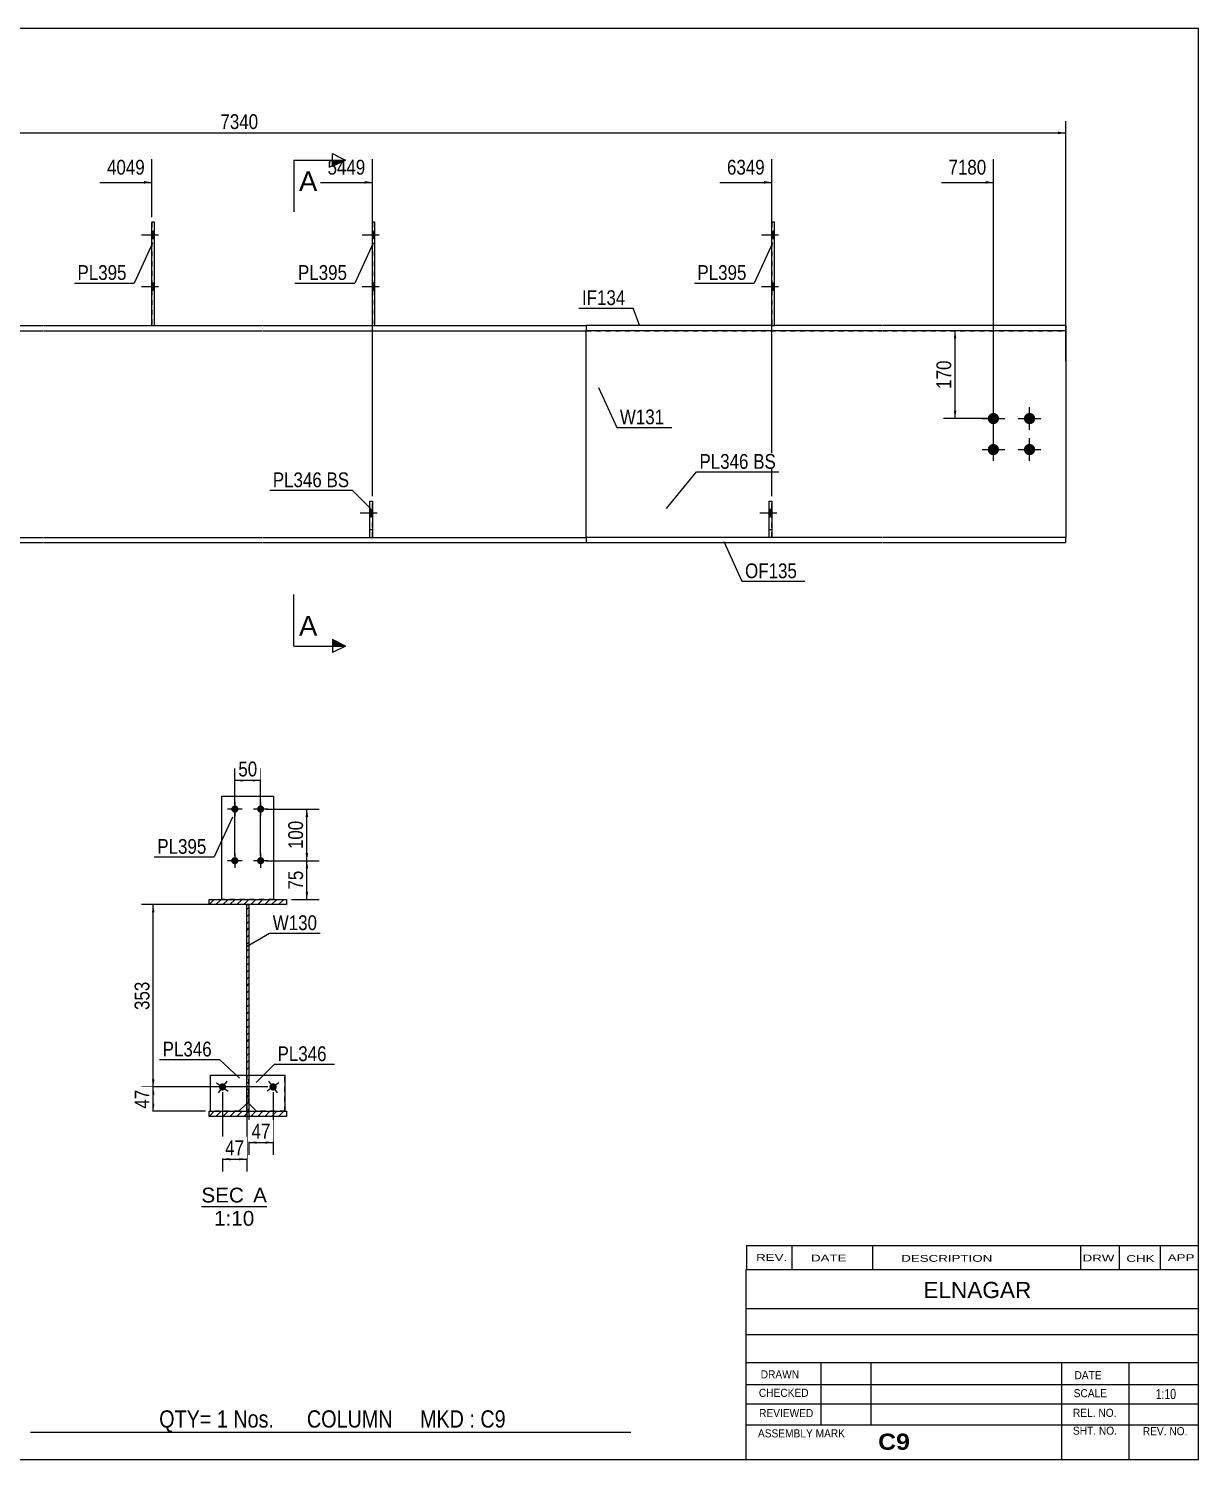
# Model space of a CAD drawing. Header units: millimetres. Extents: x -358 to 44, y -179 to 98.
# Drawn here: x -182.3 to 44.2, y -178.5 to 98.5 of the extents above; entities that cross this region are included whole.
import ezdxf

# ---------------------------------------------------------------- set-up
doc = ezdxf.new("R2010")
doc.units = ezdxf.units.MM
doc.linetypes.add('DXK_LINE_DOT1', pattern=[1.8814, 0.9407, -0.9407])
doc.linetypes.add('DXK_LINE_DOT2', pattern=[3.9198, 1.9599, -1.9599])
doc.styles.add('Arial', font='ARIAL.TTF', dxfattribs={"height": 0.2})
doc.styles.add('Arial Bold', font='ARIALBD.TTF', dxfattribs={"height": 0.2})
doc.styles.add('Arial Narrow', font='ARIALN.TTF', dxfattribs={"height": 0.2})

# ---------------------------------------------------------------- blocks, each defined once
blk = doc.blocks.new('Unknown-624482690-1210')
at = {"color": 5, "linetype": 'Continuous'}
for p, q in [((44.25, 98.49), (-355.75, 98.49)), ((-355.75, 98.49), (-355.75, -178.51)), ((44.25, -178.51), (44.25, 98.49)), ((-355.75, -178.51), (44.25, -178.51))]:
    blk.add_line(p, q, dxfattribs=at)
at = {"color": 174, "linetype": 'Continuous', "style": 'Arial'}
blk.add_text('Tekla structures', height=1.9102, rotation=90, dxfattribs=at).set_placement((-356.25, -178.01))
blk = doc.blocks.new('Unknown-624482690-12 - 1730')
at = {"color": 1, "linetype": 'Continuous'}
blk.add_line((-148.82, -129.52), (-136.13, -129.52), dxfattribs=at)
at = {"color": 0, "linetype": 'Continuous'}
for points in [[(-140.6, -128.77), (-140.6, -125.77), (-148.82, -125.77), (-148.82, -128.77)], [(-136.13, -128.77), (-136.13, -125.77), (-138.8, -125.77), (-138.8, -128.77)], [(-138.59, -133.27), (-138.59, -130.27), (-146.37, -130.27), (-146.37, -133.27)]]:
    blk.add_wipeout(points, dxfattribs=at)
at = {"color": 136, "linetype": 'Continuous', "style": 'Arial'}
for s, height, p in [('SEC', 2.865, (-148.82, -128.77)), ('A', 2.87, (-138.8, -128.77)), ('1:10', 2.865, (-146.37, -133.27))]:
    blk.add_text(s, height=height, dxfattribs=at).set_placement(p)
blk = doc.blocks.new('Part-624482690-1322 - 1262')
at = {"color": 2, "linetype": 'Continuous'}
for p, q in [((-38.35, 41), (-38.35, 61)), ((-37.85, 61), (-38.35, 61)), ((-37.85, 41), (-37.85, 61))]:
    blk.add_line(p, q, dxfattribs=at)
at = {"color": 7, "linetype": 'DXK_LINE_DOT1'}
for p, q in [((-38.35, 61), (-38.35, 41)), ((-37.85, 41), (-37.85, 61)), ((-38.35, 41), (-37.85, 41))]:
    blk.add_line(p, q, dxfattribs=at)
blk = doc.blocks.new('Bolt-624482690-1265 - 1262')
at = {"color": 3, "linetype": 'DXK_LINE_DOT2'}
for p, q in [((-37.4, 4.7), (-40.7, 4.7)), ((-38.35, 5.4), (-38.85, 5.4)), ((-38.35, 4), (-38.85, 4))]:
    blk.add_line(p, q, dxfattribs=at)
blk = doc.blocks.new('Bolt-624482690-1266 - 1262')
at = {"linetype": 'Continuous'}
blk.add_hatch(color=3, dxfattribs=at).paths.add_polyline_path([(-38.35, 4), (-38.35, 5.4), (-38.85, 5.4), (-38.85, 4)])
at = {"color": 3, "linetype": 'Continuous'}
for p, q in [((-37.4, 4.7), (-40.7, 4.7)), ((-38.35, 5.4), (-38.85, 5.4)), ((-38.35, 4), (-38.85, 4))]:
    blk.add_line(p, q, dxfattribs=at)
blk = doc.blocks.new('Bolt-624482690-1267 - 1262')
at = {"linetype": 'Continuous'}
for points in [[(-115.2, 57.8), (-115.2, 59.2), (-115.7, 59.2), (-115.7, 57.8)], [(-115.2, 57.8), (-115.2, 59.2), (-115.7, 59.2), (-115.7, 57.8)], [(-115.2, 47.8), (-115.2, 49.2), (-115.7, 49.2), (-115.7, 47.8)], [(-115.2, 47.8), (-115.2, 49.2), (-115.7, 49.2), (-115.7, 47.8)]]:
    blk.add_hatch(color=3, dxfattribs=at).paths.add_polyline_path(points)
at = {"color": 3, "linetype": 'Continuous'}
for p, q in [((-114.4, 58.5), (-117.7, 58.5)), ((-114.4, 58.5), (-117.7, 58.5)), ((-115.2, 59.2), (-115.7, 59.2)), ((-115.2, 59.2), (-115.7, 59.2)), ((-115.2, 57.8), (-115.7, 57.8)), ((-115.2, 57.8), (-115.7, 57.8)), ((-114.4, 48.5), (-117.7, 48.5)), ((-114.4, 48.5), (-117.7, 48.5)), ((-115.2, 49.2), (-115.7, 49.2)), ((-115.2, 49.2), (-115.7, 49.2)), ((-115.2, 47.8), (-115.7, 47.8)), ((-115.2, 47.8), (-115.7, 47.8))]:
    blk.add_line(p, q, dxfattribs=at)
blk = doc.blocks.new('Bolt-624482690-1268 - 1262')
at = {"linetype": 'Continuous'}
for points in [[(-157.9, 57.8), (-157.9, 59.2), (-158.4, 59.2), (-158.4, 57.8)], [(-157.9, 57.8), (-157.9, 59.2), (-158.4, 59.2), (-158.4, 57.8)], [(-157.9, 47.8), (-157.9, 49.2), (-158.4, 49.2), (-158.4, 47.8)], [(-157.9, 47.8), (-157.9, 49.2), (-158.4, 49.2), (-158.4, 47.8)]]:
    blk.add_hatch(color=3, dxfattribs=at).paths.add_polyline_path(points)
at = {"color": 3, "linetype": 'Continuous'}
for p, q in [((-157.1, 58.5), (-160.4, 58.5)), ((-157.1, 58.5), (-160.4, 58.5)), ((-157.9, 59.2), (-158.4, 59.2)), ((-157.9, 59.2), (-158.4, 59.2)), ((-157.9, 57.8), (-158.4, 57.8)), ((-157.9, 57.8), (-158.4, 57.8)), ((-157.1, 48.5), (-160.4, 48.5)), ((-157.1, 48.5), (-160.4, 48.5)), ((-157.9, 49.2), (-158.4, 49.2)), ((-157.9, 49.2), (-158.4, 49.2)), ((-157.9, 47.8), (-158.4, 47.8)), ((-157.9, 47.8), (-158.4, 47.8))]:
    blk.add_line(p, q, dxfattribs=at)
blk = doc.blocks.new('Bolt-624482690-1269 - 1262')
at = {"color": 3, "linetype": 'DXK_LINE_DOT2'}
for p, q in [((-114.75, 4.7), (-118.05, 4.7)), ((-115.7, 5.4), (-116.2, 5.4)), ((-115.7, 4), (-116.2, 4))]:
    blk.add_line(p, q, dxfattribs=at)
blk = doc.blocks.new('Bolt-624482690-1270 - 1262')
at = {"linetype": 'Continuous'}
blk.add_hatch(color=3, dxfattribs=at).paths.add_polyline_path([(-115.7, 4), (-115.7, 5.4), (-116.2, 5.4), (-116.2, 4)])
at = {"color": 3, "linetype": 'Continuous'}
for p, q in [((-114.75, 4.7), (-118.05, 4.7)), ((-115.7, 5.4), (-116.2, 5.4)), ((-115.7, 4), (-116.2, 4))]:
    blk.add_line(p, q, dxfattribs=at)
blk = doc.blocks.new('Part-624482690-1421 - 1262')
at = {"color": 2, "linetype": 'Continuous'}
for p, q in [((-299.5, 0), (-264.5, 0)), ((-264.4, 0), (-222.15, 0)), ((-222.05, 0), (-179.45, 0)), ((-179.35, 0), (-137.1, 0)), ((-137, 0), (-94.4, 0)), ((-94.3, 0), (-74.3, 0)), ((-74.3, 0), (-74.3, -1)), ((-299.5, -1), (-264.5, -1)), ((-264.4, -1), (-222.15, -1)), ((-222.05, -1), (-179.45, -1)), ((-179.35, -1), (-137.1, -1)), ((-137, -1), (-94.4, -1)), ((-94.3, -1), (-74.3, -1))]:
    blk.add_line(p, q, dxfattribs=at)
at = {"color": 7, "linetype": 'DXK_LINE_DOT1'}
blk.add_line((-299.5, 0), (-299.5, -1), dxfattribs=at)
blk = doc.blocks.new('Bolt-624482690-1490 - 1262')
at = {"linetype": 'Continuous'}
for points in [[(4.55, 24.1, -1), (4.55, 21.9, -1)], [(11.55, 24.1, -1), (11.55, 21.9, -1)], [(4.55, 18.1, -1), (4.55, 15.9, -1)], [(11.55, 18.1, -1), (11.55, 15.9, -1)]]:
    blk.add_hatch(color=3, dxfattribs=at).paths.add_polyline_path(points)
at = {"color": 3, "linetype": 'Continuous'}
for p, q in [((4.55, 20.8), (4.55, 25.2)), ((11.55, 20.8), (11.55, 25.2)), ((2.35, 23), (6.75, 23)), ((9.35, 23), (13.75, 23)), ((2.35, 17), (6.75, 17)), ((4.55, 14.8), (4.55, 19.2)), ((9.35, 17), (13.75, 17)), ((11.55, 14.8), (11.55, 19.2))]:
    blk.add_line(p, q, dxfattribs=at)
blk = doc.blocks.new('Bolt-624482690-1323 - 1262')
at = {"linetype": 'Continuous'}
for points in [[(-37.85, 57.8), (-37.85, 59.2), (-38.35, 59.2), (-38.35, 57.8)], [(-37.85, 57.8), (-37.85, 59.2), (-38.35, 59.2), (-38.35, 57.8)], [(-37.85, 47.8), (-37.85, 49.2), (-38.35, 49.2), (-38.35, 47.8)], [(-37.85, 47.8), (-37.85, 49.2), (-38.35, 49.2), (-38.35, 47.8)]]:
    blk.add_hatch(color=3, dxfattribs=at).paths.add_polyline_path(points)
at = {"color": 3, "linetype": 'Continuous'}
for p, q in [((-37.05, 58.5), (-40.35, 58.5)), ((-37.05, 58.5), (-40.35, 58.5)), ((-37.85, 59.2), (-38.35, 59.2)), ((-37.85, 59.2), (-38.35, 59.2)), ((-37.85, 57.8), (-38.35, 57.8)), ((-37.85, 57.8), (-38.35, 57.8)), ((-37.05, 48.5), (-40.35, 48.5)), ((-37.05, 48.5), (-40.35, 48.5)), ((-37.85, 49.2), (-38.35, 49.2)), ((-37.85, 49.2), (-38.35, 49.2)), ((-37.85, 47.8), (-38.35, 47.8)), ((-37.85, 47.8), (-38.35, 47.8))]:
    blk.add_line(p, q, dxfattribs=at)
blk = doc.blocks.new('Part-624482690-1422 - 1262')
at = {"color": 2, "linetype": 'Continuous'}
for p, q in [((-17.05, 0), (-74.3, 0)), ((-74.3, 0), (-74.3, -1)), ((18.55, 0), (-16.95, 0)), ((18.55, -1), (18.55, 0)), ((-74.3, -1), (-17.05, -1)), ((-16.95, -1), (18.55, -1))]:
    blk.add_line(p, q, dxfattribs=at)
blk = doc.blocks.new('Part-624482690-1444 - 1262')
at = {"color": 2, "linetype": 'Continuous'}
for p, q in [((-74.3, 0), (-74.3, 40)), ((18.55, 40), (18.55, 0))]:
    blk.add_line(p, q, dxfattribs=at)
at = {"color": 7, "linetype": 'DXK_LINE_DOT1'}
for p, q in [((-74.3, 40), (-17.05, 40)), ((-16.95, 40), (18.55, 40)), ((-17.05, 0), (-74.3, 0)), ((18.55, 0), (-16.95, 0))]:
    blk.add_line(p, q, dxfattribs=at)
blk = doc.blocks.new('Part-624482690-1526 - 1262')
at = {"color": 2, "linetype": 'Continuous'}
for p, q in [((-115.7, 41), (-115.7, 61)), ((-115.2, 61), (-115.7, 61)), ((-115.2, 41), (-115.2, 61))]:
    blk.add_line(p, q, dxfattribs=at)
at = {"color": 7, "linetype": 'DXK_LINE_DOT1'}
for p, q in [((-115.7, 61), (-115.7, 41)), ((-115.2, 41), (-115.2, 61)), ((-115.7, 41), (-115.2, 41))]:
    blk.add_line(p, q, dxfattribs=at)
blk = doc.blocks.new('Part-624482690-1466 - 1262')
at = {"color": 2, "linetype": 'Continuous'}
for p, q in [((-299.5, 41), (-264.5, 41)), ((-299.5, 40), (-264.5, 40)), ((-264.4, 41), (-222.15, 41)), ((-264.4, 40), (-222.15, 40)), ((-222.05, 41), (-179.45, 41)), ((-222.05, 40), (-179.45, 40)), ((-179.35, 41), (-137.1, 41)), ((-179.35, 40), (-137.1, 40)), ((-137, 41), (-94.4, 41)), ((-137, 40), (-94.4, 40)), ((-94.3, 41), (-74.3, 41)), ((-94.3, 40), (-74.3, 40)), ((-74.3, 41), (-74.3, 40))]:
    blk.add_line(p, q, dxfattribs=at)
at = {"color": 7, "linetype": 'DXK_LINE_DOT1'}
blk.add_line((-299.5, 41), (-299.5, 40), dxfattribs=at)
blk = doc.blocks.new('Part-624482690-1488 - 1262')
at = {"color": 2, "linetype": 'Continuous'}
for p, q in [((-17.05, 41), (-74.3, 41)), ((-74.3, 41), (-74.3, 40)), ((-17.05, 40), (-74.3, 40)), ((18.55, 41), (-16.95, 41)), ((18.55, 40), (-16.95, 40)), ((18.55, 41), (18.55, 40))]:
    blk.add_line(p, q, dxfattribs=at)
blk = doc.blocks.new('Part-624482690-1536 - 1262')
at = {"color": 7, "linetype": 'DXK_LINE_DOT1'}
blk.add_line((-38.85, 7), (-38.35, 7), dxfattribs=at)
blk = doc.blocks.new('Part-624482690-1506 - 1262')
at = {"color": 7, "linetype": 'DXK_LINE_DOT1'}
for p, q in [((-299.5, 0), (-299.5, 40)), ((-299.5, 40), (-264.5, 40)), ((-264.4, 40), (-222.15, 40)), ((-222.05, 40), (-179.45, 40)), ((-179.35, 40), (-137.1, 40)), ((-137, 40), (-94.4, 40)), ((-94.3, 40), (-74.3, 40)), ((-299.5, 0), (-264.5, 0)), ((-264.4, 0), (-222.15, 0)), ((-222.05, 0), (-201.25, 0)), ((-200.75, 0), (-179.45, 0)), ((-179.35, 0), (-137.1, 0)), ((-137, 0), (-94.4, 0)), ((-94.3, 0), (-74.3, 0))]:
    blk.add_line(p, q, dxfattribs=at)
at = {"color": 2, "linetype": 'Continuous'}
blk.add_line((-74.3, 0), (-74.3, 40), dxfattribs=at)
blk = doc.blocks.new('Part-624482690-1511 - 1262')
at = {"color": 2, "linetype": 'Continuous'}
for p, q in [((-116.2, 7), (-115.7, 7)), ((-116.2, 0), (-116.2, 7)), ((-115.7, 7), (-115.7, 0))]:
    blk.add_line(p, q, dxfattribs=at)
at = {"color": 7, "linetype": 'DXK_LINE_DOT1'}
for p, q in [((-116.2, 0), (-116.2, 7)), ((-115.7, 0), (-115.7, 7)), ((-116.2, 1.5), (-115.7, 1.5))]:
    blk.add_line(p, q, dxfattribs=at)
blk = doc.blocks.new('Part-624482690-1516 - 1262')
at = {"color": 7, "linetype": 'DXK_LINE_DOT1'}
blk.add_line((-116.2, 7), (-115.7, 7), dxfattribs=at)
blk = doc.blocks.new('Part-624482690-1521 - 1262')
at = {"color": 2, "linetype": 'Continuous'}
for p, q in [((-158.4, 41), (-158.4, 61)), ((-157.9, 61), (-158.4, 61)), ((-157.9, 41), (-157.9, 61))]:
    blk.add_line(p, q, dxfattribs=at)
at = {"color": 7, "linetype": 'DXK_LINE_DOT1'}
for p, q in [((-158.4, 61), (-158.4, 41)), ((-157.9, 41), (-157.9, 61)), ((-158.4, 41), (-157.9, 41))]:
    blk.add_line(p, q, dxfattribs=at)
blk = doc.blocks.new('Part-624482690-1531 - 1262')
at = {"color": 2, "linetype": 'Continuous'}
for p, q in [((-38.85, 7), (-38.35, 7)), ((-38.85, 0), (-38.85, 7)), ((-38.35, 7), (-38.35, 0))]:
    blk.add_line(p, q, dxfattribs=at)
at = {"color": 7, "linetype": 'DXK_LINE_DOT1'}
for p, q in [((-38.85, 0), (-38.85, 7)), ((-38.35, 0), (-38.35, 7)), ((-38.85, 1.5), (-38.35, 1.5))]:
    blk.add_line(p, q, dxfattribs=at)
blk = doc.blocks.new('Part-624482690-1793 - 1730')
at = {"linetype": 'Continuous'}
h = blk.add_hatch(dxfattribs=at)
h.set_pattern_fill('', scale=0.3, style=0, pattern_type=0)
h.set_pattern_definition([(45, (-147.3359, -71.1077), (-0.67352, 0.67352), [])])
h.paths.add_polyline_path([(-147.34, -70.11), (-147.34, -71.11), (-132.34, -71.11), (-132.34, -70.11)])
at = {"color": 2, "linetype": 'Continuous'}
for p, q in [((-147.34, -71.11), (-147.34, -70.11)), ((-147.34, -70.11), (-132.34, -70.11)), ((-132.34, -71.11), (-147.34, -71.11)), ((-132.34, -70.11), (-132.34, -71.11))]:
    blk.add_line(p, q, dxfattribs=at)
blk = doc.blocks.new('Bolt-624482690-1741 - 1730')
at = {"linetype": 'Continuous'}
blk.add_hatch(color=3, dxfattribs=at).paths.add_polyline_path([(-134.52, -106.97, -1), (-135.35, -105.84, -1)])
at = {"color": 3, "linetype": 'Continuous'}
for p, q in [((-133.8, -105.58), (-136.07, -107.23)), ((-134.11, -107.54), (-135.76, -105.28))]:
    blk.add_line(p, q, dxfattribs=at)
blk = doc.blocks.new('Part-624482690-1750 - 1730')
at = {"linetype": 'Continuous'}
h = blk.add_hatch(dxfattribs=at)
h.set_pattern_fill('', scale=0.3, style=0, pattern_type=0)
h.set_pattern_definition([(45, (-140.0359, -111.1077), (-0.67352, 0.67352), [])])
h.paths.add_polyline_path([(-140.04, -71.11), (-140.04, -111.11), (-139.64, -111.11), (-139.64, -71.11)])
at = {"color": 2, "linetype": 'Continuous'}
for p, q in [((-140.04, -111.11), (-140.04, -71.11)), ((-140.04, -71.11), (-139.64, -71.11)), ((-139.64, -71.11), (-139.64, -111.11)), ((-139.64, -111.11), (-140.04, -111.11))]:
    blk.add_line(p, q, dxfattribs=at)
blk = doc.blocks.new('Bolt-624482690-1742 - 1730')
at = {"linetype": 'Continuous'}
blk.add_hatch(color=3, dxfattribs=at).paths.add_polyline_path([(-144.32, -105.84, -1), (-145.15, -106.97, -1)])
at = {"color": 3, "linetype": 'Continuous'}
for p, q in [((-145.87, -105.58), (-143.6, -107.23)), ((-143.91, -105.28), (-145.56, -107.54))]:
    blk.add_line(p, q, dxfattribs=at)
blk = doc.blocks.new('Bolt-624482690-1744 - 1730')
at = {"linetype": 'Continuous'}
for points in [[(-141.64, -52.61, -1), (-143.04, -52.61, -1)], [(-136.64, -52.61, -1), (-138.04, -52.61, -1)], [(-141.64, -62.61, -1), (-143.04, -62.61, -1)], [(-136.64, -62.61, -1), (-138.04, -62.61, -1)]]:
    blk.add_hatch(color=3, dxfattribs=at).paths.add_polyline_path(points)
at = {"color": 3, "linetype": 'Continuous'}
for p, q in [((-140.94, -52.61), (-143.74, -52.61)), ((-142.34, -51.21), (-142.34, -54.01)), ((-135.94, -52.61), (-138.74, -52.61)), ((-137.34, -51.21), (-137.34, -54.01)), ((-140.94, -62.61), (-143.74, -62.61)), ((-142.34, -61.21), (-142.34, -64.01)), ((-135.94, -62.61), (-138.74, -62.61)), ((-137.34, -61.21), (-137.34, -64.01))]:
    blk.add_line(p, q, dxfattribs=at)
blk = doc.blocks.new('Part-624482690-1780 - 1730')
at = {"color": 2, "linetype": 'Continuous'}
for p, q in [((-139.64, -104.11), (-132.64, -104.11)), ((-132.64, -104.11), (-132.64, -111.11)), ((-138.14, -111.11), (-139.64, -109.61))]:
    blk.add_line(p, q, dxfattribs=at)
at = {"color": 7, "linetype": 'DXK_LINE_DOT1'}
for p, q in [((-139.64, -109.61), (-139.64, -104.11)), ((-132.64, -111.11), (-132.64, -104.11)), ((-132.64, -111.11), (-138.14, -111.11))]:
    blk.add_line(p, q, dxfattribs=at)
blk = doc.blocks.new('Part-624482690-1785 - 1730')
at = {"color": 2, "linetype": 'Continuous'}
for p, q in [((-147.04, -104.11), (-140.04, -104.11)), ((-147.04, -111.11), (-147.04, -104.11)), ((-140.04, -109.61), (-141.54, -111.11))]:
    blk.add_line(p, q, dxfattribs=at)
at = {"color": 7, "linetype": 'DXK_LINE_DOT1'}
for p, q in [((-147.04, -111.11), (-147.04, -104.11)), ((-140.04, -104.11), (-140.04, -109.61)), ((-141.54, -111.11), (-147.04, -111.11))]:
    blk.add_line(p, q, dxfattribs=at)
blk = doc.blocks.new('Part-624482690-1791 - 1730')
at = {"color": 2, "linetype": 'Continuous'}
for p, q in [((-144.84, -70.11), (-144.84, -50.11)), ((-144.84, -50.11), (-134.84, -50.11)), ((-134.84, -50.11), (-134.84, -70.11))]:
    blk.add_line(p, q, dxfattribs=at)
at = {"color": 7, "linetype": 'DXK_LINE_DOT1'}
blk.add_line((-134.84, -70.11), (-144.84, -70.11), dxfattribs=at)
blk = doc.blocks.new('Part-624482690-1796 - 1730')
at = {"linetype": 'Continuous'}
h = blk.add_hatch(dxfattribs=at)
h.set_pattern_fill('', scale=0.3, style=0, pattern_type=0)
h.set_pattern_definition([(45, (-147.3359, -112.1077), (-0.67352, 0.67352), [])])
h.paths.add_polyline_path([(-147.34, -111.11), (-147.34, -112.11), (-132.34, -112.11), (-132.34, -111.11)])
at = {"color": 2, "linetype": 'Continuous'}
for p, q in [((-147.34, -112.11), (-147.34, -111.11)), ((-147.34, -111.11), (-132.34, -111.11)), ((-132.34, -112.11), (-147.34, -112.11)), ((-132.34, -111.11), (-132.34, -112.11))]:
    blk.add_line(p, q, dxfattribs=at)
blk = doc.blocks.new('StraightDimension-624482690-5210 - 1262')
at = {"linetype": 'Continuous'}
blk.add_hatch(color=7, dxfattribs=at).paths.add_polyline_path([(3.05, 68.98), (4.55, 68.73), (3.05, 68.48)])
at = {"color": 7, "linetype": 'Continuous'}
for p, q in [((4.55, 18), (4.55, 73.23)), ((-5.51, 68.73), (4.55, 68.73))]:
    blk.add_line(p, q, dxfattribs=at)
at = {"color": 0}
blk.add_wipeout([(3.77, 69.63), (3.77, 73.83), (-4.74, 73.83), (-4.74, 69.63)], dxfattribs=at)
at = {"color": 3, "style": 'Arial Narrow'}
blk.add_text('7180', height=2.863, dxfattribs=at).set_placement((-4.14, 70.23))
blk = doc.blocks.new('StraightDimension-624482690-3651 - 1262')
at = {"linetype": 'Continuous'}
for points in [[(-300, 78.05), (-301.5, 78.3), (-300, 78.55)], [(17.05, 78.55), (18.55, 78.3), (17.05, 78.05)]]:
    blk.add_hatch(color=7, dxfattribs=at).paths.add_polyline_path(points)
at = {"color": 7, "linetype": 'Continuous'}
for p, q in [((-301.5, 44), (-301.5, 80.55)), ((18.55, 34.2), (18.55, 80.55)), ((-301.5, 78.3), (18.55, 78.3))]:
    blk.add_line(p, q, dxfattribs=at)
at = {"color": 0}
blk.add_wipeout([(-137.22, 78.45), (-137.22, 82.65), (-145.73, 82.65), (-145.73, 78.45)], dxfattribs=at)
at = {"color": 3, "style": 'Arial Narrow'}
blk.add_text('7340', height=2.863, dxfattribs=at).set_placement((-145.13, 79.05))
blk = doc.blocks.new('StraightDimension-624482690-5211 - 1262')
at = {"linetype": 'Continuous'}
blk.add_hatch(color=7, dxfattribs=at).paths.add_polyline_path([(-39.85, 68.98), (-38.35, 68.73), (-39.85, 68.48)])
at = {"color": 7, "linetype": 'Continuous'}
for p, q in [((-38.35, 8), (-38.35, 73.23)), ((-48.41, 68.73), (-38.35, 68.73))]:
    blk.add_line(p, q, dxfattribs=at)
at = {"color": 0}
blk.add_wipeout([(-39.13, 69.63), (-39.13, 73.83), (-47.64, 73.83), (-47.64, 69.63)], dxfattribs=at)
at = {"color": 3, "style": 'Arial Narrow'}
blk.add_text('6349', height=2.863, dxfattribs=at).set_placement((-47.04, 70.23))
blk = doc.blocks.new('StraightDimension-624482690-5212 - 1262')
at = {"linetype": 'Continuous'}
blk.add_hatch(color=7, dxfattribs=at).paths.add_polyline_path([(-117.2, 68.98), (-115.7, 68.73), (-117.2, 68.48)])
at = {"color": 7, "linetype": 'Continuous'}
for p, q in [((-115.7, 8), (-115.7, 73.23)), ((-125.76, 68.73), (-115.7, 68.73))]:
    blk.add_line(p, q, dxfattribs=at)
at = {"color": 0}
blk.add_wipeout([(-116.48, 69.63), (-116.48, 73.83), (-124.99, 73.83), (-124.99, 69.63)], dxfattribs=at)
at = {"color": 3, "style": 'Arial Narrow'}
blk.add_text('5449', height=2.863, dxfattribs=at).set_placement((-124.39, 70.23))
blk = doc.blocks.new('StraightDimension-624482690-5213 - 1262')
at = {"linetype": 'Continuous'}
blk.add_hatch(color=7, dxfattribs=at).paths.add_polyline_path([(-159.9, 68.98), (-158.4, 68.73), (-159.9, 68.48)])
at = {"color": 7, "linetype": 'Continuous'}
for p, q in [((-158.4, 62), (-158.4, 73.23)), ((-168.46, 68.73), (-158.4, 68.73))]:
    blk.add_line(p, q, dxfattribs=at)
at = {"color": 0}
blk.add_wipeout([(-159.18, 69.63), (-159.18, 73.83), (-167.69, 73.83), (-167.69, 69.63)], dxfattribs=at)
at = {"color": 3, "style": 'Arial Narrow'}
blk.add_text('4049', height=2.863, dxfattribs=at).set_placement((-167.09, 70.23))
blk = doc.blocks.new('StraightDimension-624482690-5438 - 1262')
at = {"linetype": 'Continuous'}
for points in [[(-3.12, 38.5), (-2.87, 40), (-2.62, 38.5)], [(-2.62, 24.5), (-2.87, 23), (-3.12, 24.5)]]:
    blk.add_hatch(color=7, dxfattribs=at).paths.add_polyline_path(points)
at = {"color": 7, "linetype": 'Continuous'}
for p, q in [((3.55, 40), (-5.12, 40)), ((-2.87, 23), (-2.87, 40)), ((3.55, 23), (-5.12, 23))]:
    blk.add_line(p, q, dxfattribs=at)
at = {"color": 0}
blk.add_wipeout([(-3.02, 34.84), (-7.22, 34.84), (-7.22, 28.16), (-3.02, 28.16)], dxfattribs=at)
at = {"color": 3, "style": 'Arial Narrow'}
blk.add_text('170', height=2.863, rotation=90.0002, dxfattribs=at).set_placement((-3.62, 28.76))
blk = doc.blocks.new('StraightDimension-624482690-4307 - 1730')
at = {"linetype": 'Continuous'}
for points in [[(-140.84, -47.28), (-142.34, -47.03), (-140.84, -46.78)], [(-138.84, -46.78), (-137.34, -47.03), (-138.84, -47.28)]]:
    blk.add_hatch(color=7, dxfattribs=at).paths.add_polyline_path(points)
at = {"color": 7, "linetype": 'Continuous'}
for p, q in [((-142.34, -61.61), (-142.34, -44.78)), ((-142.34, -47.03), (-137.34, -47.03)), ((-137.34, -61.61), (-137.34, -44.78))]:
    blk.add_line(p, q, dxfattribs=at)
at = {"color": 0}
blk.add_wipeout([(-137.41, -46.88), (-137.41, -42.68), (-142.26, -42.68), (-142.26, -46.88)], dxfattribs=at)
at = {"color": 3, "style": 'Arial Narrow'}
blk.add_text('50', height=2.863, dxfattribs=at).set_placement((-141.66, -46.28))
blk = doc.blocks.new('StraightDimension-624482690-4309 - 1730')
at = {"linetype": 'Continuous'}
for points in [[(-128.64, -54.11), (-128.39, -52.61), (-128.14, -54.11)], [(-128.14, -61.11), (-128.39, -62.61), (-128.64, -61.11)]]:
    blk.add_hatch(color=7, dxfattribs=at).paths.add_polyline_path(points)
at = {"color": 7, "linetype": 'Continuous'}
for p, q in [((-136.34, -52.61), (-125.99, -52.61)), ((-128.39, -62.61), (-128.39, -52.61)), ((-136.34, -62.61), (-125.99, -62.61))]:
    blk.add_line(p, q, dxfattribs=at)
at = {"color": 0}
blk.add_wipeout([(-128.54, -54.27), (-132.74, -54.27), (-132.74, -60.95), (-128.54, -60.95)], dxfattribs=at)
at = {"color": 3, "style": 'Arial Narrow'}
blk.add_text('100', height=2.863, rotation=90.0002, dxfattribs=at).set_placement((-129.14, -60.35))
blk = doc.blocks.new('StraightDimension-624482690-4310 - 1730')
at = {"linetype": 'Continuous'}
for points in [[(-128.64, -64.11), (-128.39, -62.61), (-128.14, -64.11)], [(-128.14, -68.61), (-128.39, -70.11), (-128.64, -68.61)]]:
    blk.add_hatch(color=7, dxfattribs=at).paths.add_polyline_path(points)
at = {"color": 7, "linetype": 'Continuous'}
for p, q in [((-136.34, -62.61), (-125.99, -62.61)), ((-128.39, -70.11), (-128.39, -62.61)), ((-131.34, -70.11), (-125.99, -70.11))]:
    blk.add_line(p, q, dxfattribs=at)
at = {"color": 0}
blk.add_wipeout([(-128.54, -63.93), (-132.74, -63.93), (-132.74, -68.79), (-128.54, -68.79)], dxfattribs=at)
at = {"color": 3, "style": 'Arial Narrow'}
blk.add_text('75', height=2.863, rotation=90.0002, dxfattribs=at).set_placement((-129.14, -68.19))
blk = doc.blocks.new('StraightDimension-624482690-4318 - 1730')
at = {"linetype": 'Continuous'}
for points in [[(-158.39, -72.61), (-158.14, -71.11), (-157.89, -72.61)], [(-157.89, -104.91), (-158.14, -106.41), (-158.39, -104.91)]]:
    blk.add_hatch(color=7, dxfattribs=at).paths.add_polyline_path(points)
at = {"color": 7, "linetype": 'Continuous'}
for p, q in [((-133.34, -71.11), (-160.39, -71.11)), ((-158.14, -106.41), (-158.14, -71.11)), ((-135.94, -106.41), (-160.39, -106.41))]:
    blk.add_line(p, q, dxfattribs=at)
at = {"color": 0}
blk.add_wipeout([(-158.29, -85.42), (-162.49, -85.42), (-162.49, -92.1), (-158.29, -92.1)], dxfattribs=at)
at = {"color": 3, "style": 'Arial Narrow'}
blk.add_text('353', height=2.863, rotation=90.0002, dxfattribs=at).set_placement((-158.89, -91.5))
blk = doc.blocks.new('StraightDimension-624482690-4319 - 1730')
at = {"linetype": 'Continuous'}
for points in [[(-158.39, -107.91), (-158.14, -106.41), (-157.89, -107.91)], [(-157.89, -109.61), (-158.14, -111.11), (-158.39, -109.61)]]:
    blk.add_hatch(color=7, dxfattribs=at).paths.add_polyline_path(points)
at = {"color": 7, "linetype": 'Continuous'}
for p, q in [((-135.94, -106.41), (-160.39, -106.41)), ((-158.14, -111.11), (-158.14, -106.41)), ((-148.04, -111.11), (-160.39, -111.11))]:
    blk.add_line(p, q, dxfattribs=at)
at = {"color": 0}
blk.add_wipeout([(-158.29, -106.33), (-162.49, -106.33), (-162.49, -111.19), (-158.29, -111.19)], dxfattribs=at)
at = {"color": 3, "style": 'Arial Narrow'}
blk.add_text('47', height=2.863, rotation=90.0002, dxfattribs=at).set_placement((-158.89, -110.59))
blk = doc.blocks.new('StraightDimension-624482690-4347 - 1730')
at = {"linetype": 'Continuous'}
for points in [[(-143.24, -120.62), (-144.74, -120.37), (-143.24, -120.12)], [(-141.54, -120.12), (-140.04, -120.37), (-141.54, -120.62)]]:
    blk.add_hatch(color=7, dxfattribs=at).paths.add_polyline_path(points)
at = {"color": 7, "linetype": 'Continuous'}
for p, q in [((-144.74, -107.41), (-144.74, -122.77)), ((-140.04, -107.41), (-140.04, -122.77)), ((-144.74, -120.37), (-140.04, -120.37))]:
    blk.add_line(p, q, dxfattribs=at)
at = {"color": 0}
blk.add_wipeout([(-139.96, -120.22), (-139.96, -116.02), (-144.81, -116.02), (-144.81, -120.22)], dxfattribs=at)
at = {"color": 3, "style": 'Arial Narrow'}
blk.add_text('47', height=2.863, dxfattribs=at).set_placement((-144.21, -119.62))
blk = doc.blocks.new('StraightDimension-624482690-4355 - 1730')
at = {"linetype": 'Continuous'}
for points in [[(-138.14, -117.4), (-139.64, -117.15), (-138.14, -116.9)], [(-136.44, -116.9), (-134.94, -117.15), (-136.44, -117.4)]]:
    blk.add_hatch(color=7, dxfattribs=at).paths.add_polyline_path(points)
at = {"color": 7, "linetype": 'Continuous'}
for p, q in [((-139.64, -106.36), (-139.64, -119.55)), ((-134.94, -107.41), (-134.94, -119.55)), ((-139.64, -117.15), (-134.94, -117.15))]:
    blk.add_line(p, q, dxfattribs=at)
at = {"color": 0}
blk.add_wipeout([(-134.86, -117), (-134.86, -112.8), (-139.71, -112.8), (-139.71, -117)], dxfattribs=at)
at = {"color": 3, "style": 'Arial Narrow'}
blk.add_text('47', height=2.863, dxfattribs=at).set_placement((-139.11, -116.4))
blk = doc.blocks.new('CBS_REVISION-624482690-5465')
at = {"color": 7, "linetype": 'Continuous'}
for p, q in [((-43.26, -137.12), (-43.26, -141.75)), ((-43.26, -137.13), (44.24, -137.13)), ((-34.47, -137.13), (-34.47, -141.75)), ((-18.87, -137.12), (-18.87, -141.69)), ((21.39, -137.13), (21.39, -141.75)), ((28.93, -137.12), (28.93, -141.75)), ((36.87, -137.13), (36.87, -141.75)), ((-43.26, -141.75), (44.24, -141.75))]:
    blk.add_line(p, q, dxfattribs=at)
at = {"color": 7, "style": 'Arial Narrow', "width": 1.7}
for s, height, p in [('REV.', 1.326, (-41.4, -140.08)), ('DATE', 1.326, (-30.78, -140.19)), ('DESCRIPTION', 1.3257, (-13.3, -140.25)), ('DRW', 1.326, (21.82, -140.19)), ('CHK', 1.326, (30.3, -140.28)), ('APP', 1.326, (38.31, -140.12))]:
    blk.add_text(s, height=height, dxfattribs=at).set_placement(p)
blk = doc.blocks.new('CBS_CALLOFF-624482690-5463')
at = {"color": 7, "linetype": 'Continuous'}
blk.add_line((-181.88, -173.24), (-65.64, -173.26), dxfattribs=at)
at = {"color": 3, "linetype": 'Continuous', "style": 'Arial Narrow'}
blk.add_text('QTY= 1 Nos.      COLUMN     MKD : C9', height=3.3405, dxfattribs=at).set_placement((-156.99, -172.35))
blk = doc.blocks.new('CBS_NAME_BLOG-624482690-5464')
at = {"color": 7, "linetype": 'Continuous'}
for p, q in [((-43.35, -141.75), (44.17, -141.75)), ((-43.35, -178.46), (-43.35, -141.76)), ((-43.34, -149.29), (44.17, -149.29)), ((-43.27, -154.35), (44.25, -154.35)), ((-43.35, -159.72), (44.17, -159.72)), ((-28.82, -171.82), (-28.82, -159.72)), ((-19.14, -171.8), (-19.14, -159.73)), ((17.78, -178.46), (17.78, -159.73)), ((30.83, -178.46), (30.83, -159.72)), ((-43.34, -164.02), (44.25, -164)), ((-43.35, -167.76), (44.17, -167.76)), ((-43.35, -171.81), (44.17, -171.81)), ((-43.35, -178.51), (44.25, -178.51))]:
    blk.add_line(p, q, dxfattribs=at)
at = {"color": 3, "linetype": 'Continuous', "style": 'Arial'}
blk.add_text('ELNAGAR', height=3.133, dxfattribs=at).set_placement((-9.02, -147.28))
at = {"color": 3, "linetype": 'Continuous'}
for s, height, style, width, p in [('DRAWN', 1.566, 'Arial', 0.9, (-40.51, -162.83)), ('DATE', 1.566, 'Arial', 0.9, (20.25, -162.99)), ('CHECKED', 1.566, 'Arial', 0.9, (-40.86, -166.4)), ('SCALE', 1.566, 'Arial', 0.9, (20.1, -166.47)), ('1:10', 1.957, 'Arial Narrow', 0.9, (35.99, -166.82)), ('REVIEWED', 1.566, 'Arial', 0.9, (-40.83, -170.32)), ('REL. NO.', 1.566, 'Arial', 0.9, (19.96, -170.27)), ('ASSEMBLY MARK', 1.5663, 'Arial', 0.9, (-41.04, -174.25)), ('C9', 3.131, 'Arial Bold', 1.1, (-17.77, -176.65)), ('SHT. NO.', 1.566, 'Arial', 0.9, (19.95, -173.73)), ('REV. NO.', 1.566, 'Arial', 0.9, (33.48, -173.82))]:
    blk.add_text(s, height=height, dxfattribs=dict(at, style=style, width=width)).set_placement(p)
blk = doc.blocks.new('Mark-624482690-4374 - 1262')
at = {"color": 0}
blk.add_wipeout([(-33.49, -7.91), (-33.49, -4.91), (-43.54, -4.91), (-43.54, -7.91)], dxfattribs=at)
blk.add_wipeout([(-33.49, -7.91), (-33.49, -4.91), (-43.54, -4.91), (-43.54, -7.91)], dxfattribs=at)
at = {"color": 7, "linetype": 'Continuous'}
for p, q in [((-47.67, -0.77), (-44.14, -8.51)), ((-44.14, -8.51), (-31.99, -8.51))]:
    blk.add_line(p, q, dxfattribs=at)
at = {"color": 3, "style": 'Arial Narrow'}
blk.add_text('OF135', height=2.863, dxfattribs=at).set_placement((-43.54, -7.91))
blk = doc.blocks.new('Mark-624482690-1440 - 1262')
at = {"color": 0}
blk.add_wipeout([(-59.2, 21.89), (-59.2, 24.89), (-67.78, 24.89), (-67.78, 21.89)], dxfattribs=at)
blk.add_wipeout([(-59.2, 21.89), (-59.2, 24.89), (-67.78, 24.89), (-67.78, 21.89)], dxfattribs=at)
at = {"color": 7, "linetype": 'Continuous'}
for p, q in [((-71.92, 29.02), (-68.38, 21.29)), ((-68.38, 21.29), (-57.7, 21.29))]:
    blk.add_line(p, q, dxfattribs=at)
at = {"color": 3, "style": 'Arial Narrow'}
blk.add_text('W131', height=2.863, dxfattribs=at).set_placement((-67.78, 21.89))
blk = doc.blocks.new('SectionMark-624482690-1691 - 1262')
at = {"linetype": 'Continuous'}
for points in [[(-123.42, 71.79), (-123.42, 73.04), (-120.92, 73.04)], [(-123.42, -21.04), (-123.42, -19.79), (-120.92, -21.04)]]:
    blk.add_hatch(color=30, dxfattribs=at).paths.add_polyline_path(points)
at = {"color": 30, "linetype": 'Continuous'}
for p, q in [((-130.92, 73.04), (-120.92, 73.04)), ((-123.42, 71.79), (-123.42, 74.29)), ((-123.42, 74.29), (-120.92, 73.04)), ((-120.92, 73.04), (-123.42, 71.79)), ((-130.92, -21.04), (-120.92, -21.04)), ((-120.92, -21.04), (-123.42, -19.79)), ((-123.42, -19.79), (-123.42, -22.29)), ((-120.92, -21.04), (-123.42, -22.29))]:
    blk.add_line(p, q, dxfattribs=at)
at = {"color": 0, "linetype": 'Continuous'}
for points in [[(-126.37, 67.04), (-126.37, 71.04), (-129.92, 71.04), (-129.92, 67.04)], [(-126.37, -19.04), (-126.37, -15.04), (-129.92, -15.04), (-129.92, -19.04)]]:
    blk.add_wipeout(points, dxfattribs=at)
at = {"color": 30, "linetype": 'Continuous'}
for p, q in [((-130.92, 73.04), (-130.92, 63.04)), ((-130.92, -21.04), (-130.92, -11.04))]:
    blk.add_line(p, q, dxfattribs=at)
at = {"color": 96, "linetype": 'Continuous', "style": 'Arial'}
for p in [(-129.92, 67.04), (-129.92, -19.04)]:
    blk.add_text('A', height=3.82, dxfattribs=at).set_placement(p)
blk = doc.blocks.new('Mark-624482690-1318 - 1262')
at = {"color": 7, "linetype": 'Continuous'}
blk.add_line((-38.22, 56.97), (-41.76, 49.24), dxfattribs=at)
at = {"color": 0}
blk.add_wipeout([(-43.26, 49.84), (-43.26, 52.84), (-52.76, 52.84), (-52.76, 49.84)], dxfattribs=at)
blk.add_wipeout([(-43.26, 49.84), (-43.26, 52.84), (-52.76, 52.84), (-52.76, 49.84)], dxfattribs=at)
at = {"color": 7, "linetype": 'Continuous'}
blk.add_line((-53.36, 49.24), (-41.76, 49.24), dxfattribs=at)
at = {"color": 3, "style": 'Arial Narrow'}
blk.add_text('PL395', height=2.863, dxfattribs=at).set_placement((-52.76, 49.84))
blk = doc.blocks.new('Mark-624482690-1517 - 1262')
at = {"color": 7, "linetype": 'Continuous'}
blk.add_line((-158.27, 56.97), (-161.81, 49.24), dxfattribs=at)
at = {"color": 0}
blk.add_wipeout([(-163.31, 49.84), (-163.31, 52.84), (-172.81, 52.84), (-172.81, 49.84)], dxfattribs=at)
blk.add_wipeout([(-163.31, 49.84), (-163.31, 52.84), (-172.81, 52.84), (-172.81, 49.84)], dxfattribs=at)
at = {"color": 7, "linetype": 'Continuous'}
blk.add_line((-173.41, 49.24), (-161.81, 49.24), dxfattribs=at)
at = {"color": 3, "style": 'Arial Narrow'}
blk.add_text('PL395', height=2.863, dxfattribs=at).set_placement((-172.81, 49.84))
blk = doc.blocks.new('Mark-624482690-1522 - 1262')
at = {"color": 7, "linetype": 'Continuous'}
blk.add_line((-115.57, 56.97), (-119.11, 49.24), dxfattribs=at)
at = {"color": 0}
blk.add_wipeout([(-120.61, 49.84), (-120.61, 52.84), (-130.11, 52.84), (-130.11, 49.84)], dxfattribs=at)
blk.add_wipeout([(-120.61, 49.84), (-120.61, 52.84), (-130.11, 52.84), (-130.11, 49.84)], dxfattribs=at)
at = {"color": 7, "linetype": 'Continuous'}
blk.add_line((-130.71, 49.24), (-119.11, 49.24), dxfattribs=at)
at = {"color": 3, "style": 'Arial Narrow'}
blk.add_text('PL395', height=2.863, dxfattribs=at).set_placement((-130.11, 49.84))
blk = doc.blocks.new('Mark-624482690-1484 - 1262')
at = {"color": 7, "linetype": 'Continuous'}
blk.add_line((-63.9, 40.87), (-65.21, 44.37), dxfattribs=at)
at = {"color": 0}
blk.add_wipeout([(-66.71, 44.97), (-66.71, 47.97), (-75.12, 47.97), (-75.12, 44.97)], dxfattribs=at)
blk.add_wipeout([(-66.71, 44.97), (-66.71, 47.97), (-75.12, 47.97), (-75.12, 44.97)], dxfattribs=at)
at = {"color": 7, "linetype": 'Continuous'}
blk.add_line((-75.72, 44.37), (-65.21, 44.37), dxfattribs=at)
at = {"color": 3, "style": 'Arial Narrow'}
blk.add_text('IF134', height=2.863, dxfattribs=at).set_placement((-75.12, 44.97))
blk = doc.blocks.new('MarkSet-624482690-1710 - 1262')
at = {"color": 0}
blk.add_wipeout([(-42.86, 13.27), (-42.86, 16.27), (-52.37, 16.27), (-52.37, 13.27)], dxfattribs=at)
blk.add_wipeout([(-42.86, 13.27), (-42.86, 16.27), (-52.37, 16.27), (-52.37, 13.27)], dxfattribs=at)
at = {"color": 7, "linetype": 'Continuous'}
blk.add_line((-58.72, 5.57), (-52.97, 12.67), dxfattribs=at)
at = {"color": 0}
blk.add_wipeout([(-37.58, 13.27), (-37.58, 16.27), (-41.96, 16.27), (-41.96, 13.27)], dxfattribs=at)
blk.add_wipeout([(-37.58, 13.27), (-37.58, 16.27), (-41.96, 16.27), (-41.96, 13.27)], dxfattribs=at)
at = {"color": 7, "linetype": 'Continuous'}
blk.add_line((-52.97, 12.67), (-36.98, 12.67), dxfattribs=at)
at = {"color": 3, "style": 'Arial Narrow'}
for s, p in [('PL346', (-52.37, 13.27)), ('BS', (-41.96, 13.27))]:
    blk.add_text(s, height=2.863, dxfattribs=at).set_placement(p)
blk = doc.blocks.new('MarkSet-624482690-1716 - 1262')
at = {"color": 0}
blk.add_wipeout([(-125.49, 9.71), (-125.49, 12.71), (-134.99, 12.71), (-134.99, 9.71)], dxfattribs=at)
blk.add_wipeout([(-125.49, 9.71), (-125.49, 12.71), (-134.99, 12.71), (-134.99, 9.71)], dxfattribs=at)
blk.add_wipeout([(-120.21, 9.71), (-120.21, 12.71), (-124.59, 12.71), (-124.59, 9.71)], dxfattribs=at)
blk.add_wipeout([(-120.21, 9.71), (-120.21, 12.71), (-124.59, 12.71), (-124.59, 9.71)], dxfattribs=at)
at = {"color": 7, "linetype": 'Continuous'}
for p in [(-135.59, 9.11), (-116.07, 5.57)]:
    blk.add_line(p, (-119.61, 9.11), dxfattribs=at)
at = {"color": 3, "style": 'Arial Narrow'}
for s, p in [('PL346', (-134.99, 9.71)), ('BS', (-124.59, 9.71))]:
    blk.add_text(s, height=2.863, dxfattribs=at).set_placement(p)
blk = doc.blocks.new('Mark-624482690-1746 - 1730')
at = {"color": 0}
blk.add_wipeout([(-126.41, -76.04), (-126.41, -73.04), (-135, -73.04), (-135, -76.04)], dxfattribs=at)
blk.add_wipeout([(-126.41, -76.04), (-126.41, -73.04), (-135, -73.04), (-135, -76.04)], dxfattribs=at)
at = {"color": 7, "linetype": 'Continuous'}
for p, q in [((-139.93, -79.14), (-135.6, -76.64)), ((-135.6, -76.64), (-125.81, -76.64))]:
    blk.add_line(p, q, dxfattribs=at)
at = {"color": 3, "style": 'Arial Narrow'}
blk.add_text('W130', height=2.863, dxfattribs=at).set_placement((-135, -76.04))
blk = doc.blocks.new('Mark-624482690-1776 - 1730')
at = {"color": 0}
blk.add_wipeout([(-124.57, -101.4), (-124.57, -98.4), (-134.07, -98.4), (-134.07, -101.4)], dxfattribs=at)
blk.add_wipeout([(-124.57, -101.4), (-124.57, -98.4), (-134.07, -98.4), (-134.07, -101.4)], dxfattribs=at)
at = {"color": 7, "linetype": 'Continuous'}
for p, q in [((-138.21, -105.54), (-134.67, -102)), ((-134.67, -102), (-123.07, -102))]:
    blk.add_line(p, q, dxfattribs=at)
at = {"color": 3, "style": 'Arial Narrow'}
blk.add_text('PL346', height=2.863, dxfattribs=at).set_placement((-134.07, -101.4))
blk = doc.blocks.new('Mark-624482690-1781 - 1730')
at = {"color": 7, "linetype": 'Continuous'}
blk.add_line((-141.42, -104.72), (-145.31, -101.1), dxfattribs=at)
at = {"color": 0}
blk.add_wipeout([(-146.81, -100.5), (-146.81, -97.5), (-156.31, -97.5), (-156.31, -100.5)], dxfattribs=at)
blk.add_wipeout([(-146.81, -100.5), (-146.81, -97.5), (-156.31, -97.5), (-156.31, -100.5)], dxfattribs=at)
at = {"color": 7, "linetype": 'Continuous'}
blk.add_line((-156.91, -101.1), (-145.31, -101.1), dxfattribs=at)
at = {"color": 3, "style": 'Arial Narrow'}
blk.add_text('PL346', height=2.863, dxfattribs=at).set_placement((-156.31, -100.5))
blk = doc.blocks.new('Mark-624482690-4302 - 1730')
at = {"color": 7, "linetype": 'Continuous'}
blk.add_line((-142.81, -54.14), (-146.34, -61.87), dxfattribs=at)
at = {"color": 0}
blk.add_wipeout([(-147.84, -61.27), (-147.84, -58.27), (-157.35, -58.27), (-157.35, -61.27)], dxfattribs=at)
blk.add_wipeout([(-147.84, -61.27), (-147.84, -58.27), (-157.35, -58.27), (-157.35, -61.27)], dxfattribs=at)
at = {"color": 7, "linetype": 'Continuous'}
blk.add_line((-157.95, -61.87), (-146.34, -61.87), dxfattribs=at)
at = {"color": 3, "style": 'Arial Narrow'}
blk.add_text('PL395', height=2.863, dxfattribs=at).set_placement((-157.35, -61.27))

msp = doc.modelspace()

# ---------------------------------------------------------------- block references
for name in ['Unknown-624482690-1210', 'Part-624482690-1521 - 1262', 'Part-624482690-1526 - 1262', 'Part-624482690-1322 - 1262', 'Bolt-624482690-1268 - 1262', 'Bolt-624482690-1267 - 1262', 'Bolt-624482690-1323 - 1262', 'Part-624482690-1466 - 1262', 'Part-624482690-1506 - 1262', 'Part-624482690-1488 - 1262', 'Part-624482690-1444 - 1262', 'Bolt-624482690-1490 - 1262', 'Part-624482690-1511 - 1262', 'Part-624482690-1516 - 1262', 'Part-624482690-1536 - 1262', 'Part-624482690-1531 - 1262', 'Bolt-624482690-1269 - 1262', 'Bolt-624482690-1270 - 1262', 'Bolt-624482690-1265 - 1262', 'Bolt-624482690-1266 - 1262', 'Part-624482690-1421 - 1262', 'Part-624482690-1422 - 1262', 'Part-624482690-1791 - 1730', 'Bolt-624482690-1744 - 1730', 'Part-624482690-1793 - 1730', 'Part-624482690-1750 - 1730', 'Part-624482690-1785 - 1730', 'Part-624482690-1780 - 1730', 'Bolt-624482690-1742 - 1730', 'Bolt-624482690-1741 - 1730', 'Part-624482690-1796 - 1730', 'CBS_REVISION-624482690-5465', 'CBS_NAME_BLOG-624482690-5464', 'CBS_CALLOFF-624482690-5463']:
    msp.add_blockref(name, (0, 0))

# ---------------------------------------------------------------- next in the draw order: block references
for name in ['StraightDimension-624482690-5210 - 1262', 'Mark-624482690-1440 - 1262', 'Mark-624482690-4374 - 1262', 'StraightDimension-624482690-4307 - 1730', 'Unknown-624482690-12 - 1730']:
    msp.add_blockref(name, (0, 0))

# ---------------------------------------------------------------- next in the draw order: block references
for name in ['StraightDimension-624482690-3651 - 1262', 'StraightDimension-624482690-4309 - 1730', 'Mark-624482690-4302 - 1730']:
    msp.add_blockref(name, (0, 0))

# ---------------------------------------------------------------- next in the draw order: block references
for name in ['StraightDimension-624482690-5213 - 1262', 'StraightDimension-624482690-5212 - 1262', 'StraightDimension-624482690-5211 - 1262', 'Mark-624482690-1517 - 1262', 'Mark-624482690-1484 - 1262', 'StraightDimension-624482690-5438 - 1262', 'StraightDimension-624482690-4310 - 1730']:
    msp.add_blockref(name, (0, 0))

# ---------------------------------------------------------------- next in the draw order: block references
for name in ['SectionMark-624482690-1691 - 1262', 'Mark-624482690-1318 - 1262', 'MarkSet-624482690-1710 - 1262', 'StraightDimension-624482690-4318 - 1730']:
    msp.add_blockref(name, (0, 0))

# ---------------------------------------------------------------- next in the draw order: block references
for name in ['Mark-624482690-1522 - 1262', 'MarkSet-624482690-1716 - 1262', 'Mark-624482690-1746 - 1730', 'Mark-624482690-1781 - 1730', 'StraightDimension-624482690-4319 - 1730']:
    msp.add_blockref(name, (0, 0))

# ---------------------------------------------------------------- next in the draw order: block references
msp.add_blockref('StraightDimension-624482690-4347 - 1730', (0, 0))

# ---------------------------------------------------------------- next in the draw order: block references
msp.add_blockref('StraightDimension-624482690-4355 - 1730', (0, 0))

# ---------------------------------------------------------------- next in the draw order: block references
msp.add_blockref('Mark-624482690-1776 - 1730', (0, 0))

doc.saveas('drawing.dxf')
